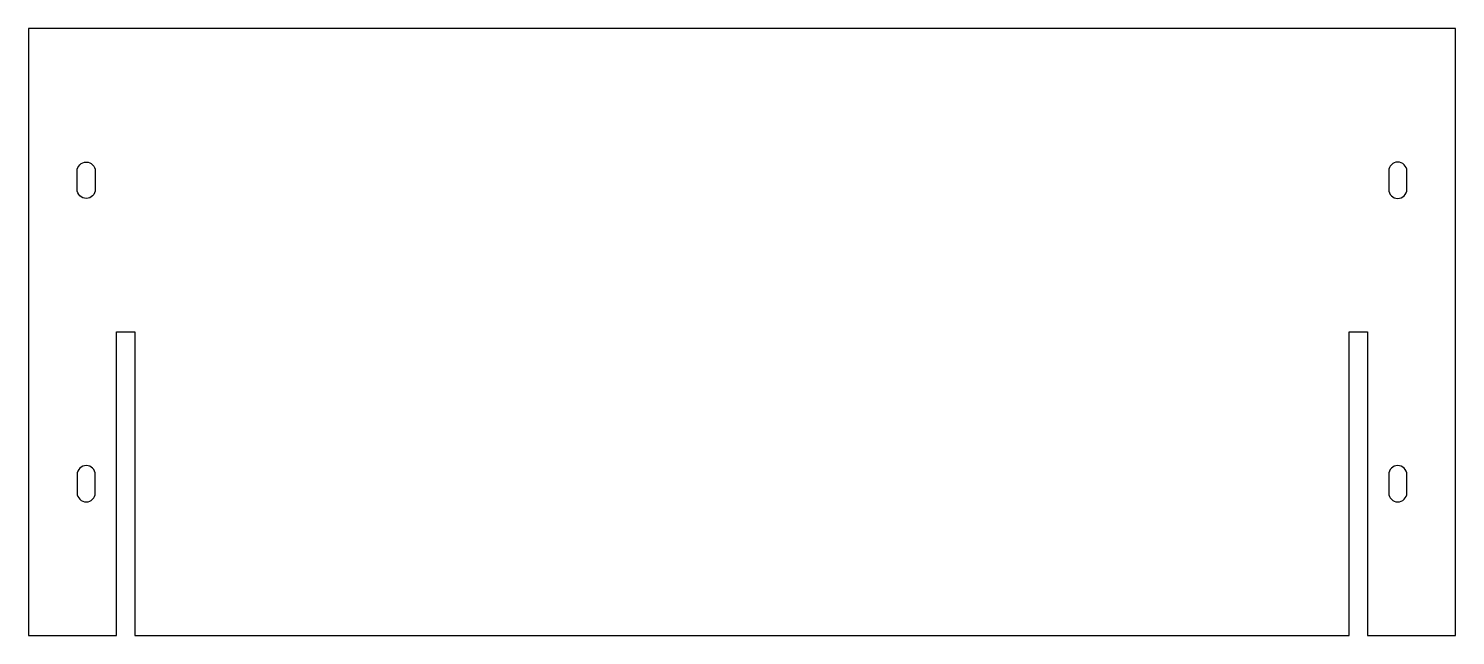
# Model space of a CAD drawing. Header units: millimetres. Extents: x -441 to 29, y 1250 to 1450.
import ezdxf

# ---------------------------------------------------------------- set-up
doc = ezdxf.new("R2010")
doc.units = ezdxf.units.MM
doc.layers.get('0').update_dxf_attribs({"linetype": 'CONTINUOUS'})

msp = doc.modelspace()

# ---------------------------------------------------------------- linework, layer by layer
msp.add_lwpolyline([(-6, 1249.99), (-6, 1349.99), (0, 1349.99), (0, 1249.99), (29, 1249.99), (29, 1449.99), (-441, 1449.99), (-441, 1249.99), (-412, 1249.99), (-412, 1349.99), (-406, 1349.99), (-406, 1249.99)], close=True)
for points in [[(-425, 1396.99), (-425, 1402.99, -1), (-419, 1402.99), (-419, 1396.99, -1)], [(7, 1396.99, 1), (13, 1396.99), (13, 1402.99, 1), (7, 1402.99)], [(-419, 1302.99, 1), (-425, 1302.99), (-425, 1296.99, 1), (-419, 1296.99)], [(13, 1302.99, 1), (7, 1302.99), (7, 1296.99, 1), (13, 1296.99)]]:
    msp.add_lwpolyline(points, format="xyb", close=True)

doc.saveas('drawing.dxf')
